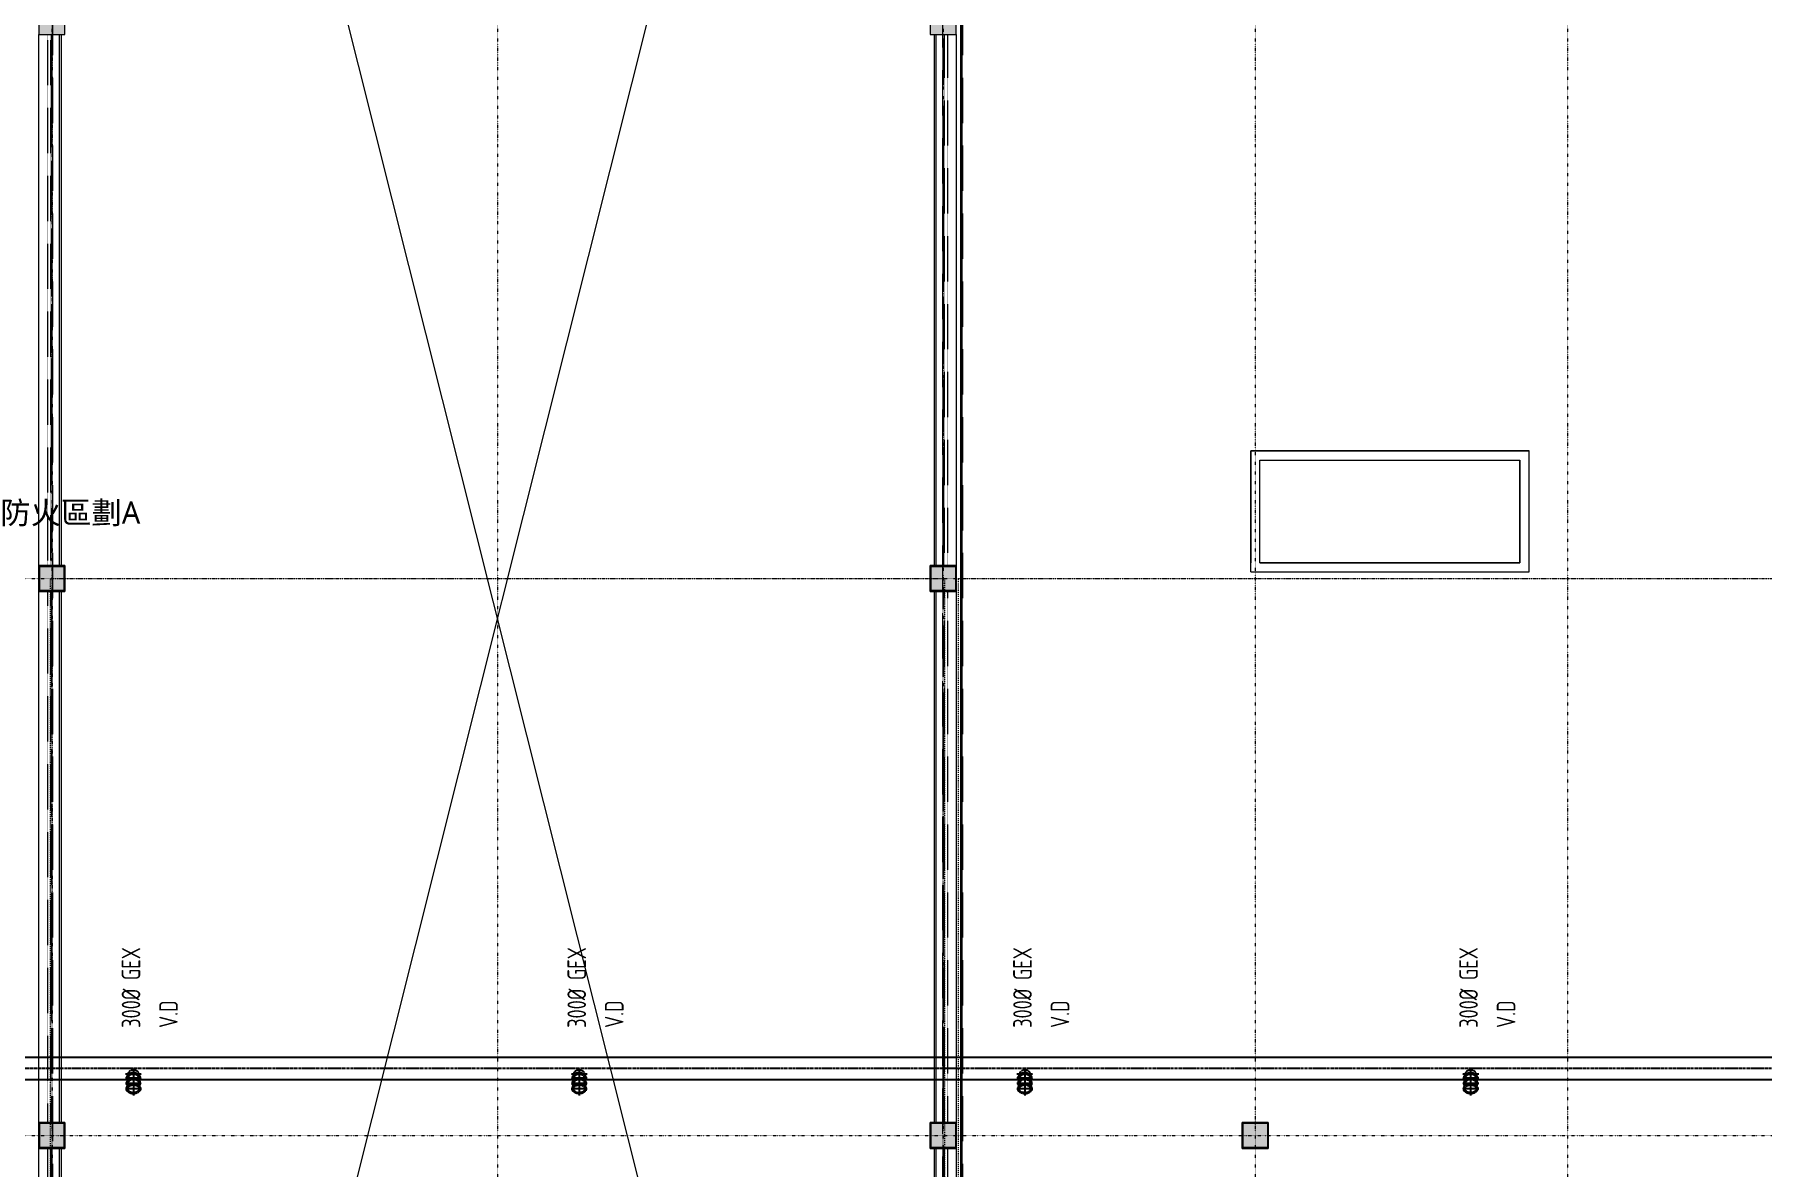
# Model space of a CAD drawing. Extents: x -32000 to 416743, y -254124 to 144214.
# Drawn here: x 126735 to 173252, y 29136 to 59650 of the extents above; entities that cross this region are included whole.
import ezdxf

# ---------------------------------------------------------------- set-up
doc = ezdxf.new("R2010")
doc.units = 0
doc.header["$LTSCALE"] = 10
for name, pattern in [('H12PL4$0$JJP_三點線', [0.9, 0.3, -0.15, 0, -0.15, 0, -0.15, 0, -0.15]), ('H12PL4$0$JJP_虛線(退縮線、投影線、地下室範圍、非屬本工程、圖面分區)', [0.45, 0.3, -0.15]), ('XFM6D40$0$XFM6D40$0$CENTER1', [10, 6.25, -1.25, 1.25, -1.25]), ('XFM6D40$0$XFM6D40$0$HIDDEN', [0.375, 0.25, -0.125]), ('XFM7P40ICA$0$H12PL4$0$JJP_三點線', [0.9, 0.3, -0.15, 0, -0.15, 0, -0.15, 0, -0.15]), ('XFM7P40ICA$0$H12PL4$0$JJP_虛線(退縮線、投影線、地下室範圍、非屬本工程、圖面分區)', [0.45, 0.3, -0.15]), ('XFM7P40ICA$0$H12PL4$0$TAI_虛線', [5.644, 2.822, -2.822])]:
    doc.linetypes.add(name, pattern=pattern)
for name, color, linetype in [('H12PL4$0$A-OBJE-2D', 252, 'Continuous'), ('H12PL4$0$A-TEXT-LAW', 250, 'Continuous'), ('H12PL4$0$A-WALL-EX', 252, 'Continuous'), ('H12PL4$0$A-WALL-IN', 252, 'Continuous'), ('H12PL4$0$S-COL', 252, 'Continuous'), ('H12PL4$0$S-GRID', 252, 'Continuous'), ('XFM6D40$0$XFM6D40$0$M-PIPE-TEXT', 250, 'Continuous'), ('XFM7P40ICA$0$H12PL4$0$A-ROOF', 252, 'Continuous'), ('XFM7P40ICA$0$H12PL4$0$A-WALL-EX', 252, 'Continuous'), ('XFM7P40ICA$0$H12PL4$0$Hattch', 252, 'Continuous'), ('XFM7P40ICA$0$H12PL4$0$L40_19_PT', 252, 'Continuous'), ('XFM7P40ICA$0$H12PL4$0$L40_19_SIAGE1', 252, 'Continuous'), ('XFM7P40ICA$0$H12PL4$0$L40_19_STEEL2', 252, 'Continuous'), ('XFM7P40ICA$0$H12PL4$0$S-COL', 252, 'Continuous'), ('XFM7P40ICA$0$H12PL4$0$S-GRID', 252, 'Continuous')]:
    doc.layers.add(name, color=color, linetype=linetype)
doc.layers.add('XFM6D40$0$XFM6D40$0$M-EXH-SUPPLY AIR', color=120, linetype='Continuous', lineweight=25)
doc.styles.add('H12PL4$0$Standard', font='isocp.shx', dxfattribs={"bigfont": 'chineset.shx'})
doc.styles.add('XFM6D40$0$XFM6D40$0$aa-txt', font='isocp.shx', dxfattribs={"bigfont": 'chineset.shx'})

# ---------------------------------------------------------------- blocks, each defined once
blk = doc.blocks.new('H12PL4')
at = {"layer": 'H12PL4$0$A-OBJE-2D', "lineweight": 0}
for p, q in [((127550, -2500), (150850, 90350)), ((150850, -2500), (127550, 90350))]:
    blk.add_line(p, q, dxfattribs=at)
at = {"layer": 'H12PL4$0$A-WALL-EX', "lineweight": 0, "flags": 128}
for points in [[(151700, -465), (151700, 90500)], [(126850, 45350), (126850, 59650)], [(151550, 59650), (151550, 45350)], [(126850, 30350), (126850, 44650)], [(151550, 44650), (151550, 30350)], [(126850, 15350), (126850, 29650)], [(151550, 29650), (151550, 15350)]]:
    blk.add_lwpolyline(points, dxfattribs=at)
at = {"layer": 'H12PL4$0$A-WALL-EX', "linetype": 'H12PL4$0$JJP_虛線(退縮線、投影線、地下室範圍、非屬本工程、圖面分區)', "lineweight": 0, "flags": 128}
for points in [[(127080, 59650), (127080, 45350)], [(127200, 57075), (127200, 59650)], [(151200, 59650), (151200, 57075)], [(151320, 45350), (151320, 59650)], [(127200, 54075), (127200, 56925)], [(151200, 56925), (151200, 54075)], [(127200, 51075), (127200, 53925)], [(151200, 53925), (151200, 51075)], [(127200, 48075), (127200, 50925)], [(151200, 50925), (151200, 48075)], [(127200, 45350), (127200, 47925)], [(151200, 47925), (151200, 45350)], [(127080, 44650), (127080, 30350)], [(127200, 42075), (127200, 44650)], [(151200, 44650), (151200, 42075)], [(151320, 30350), (151320, 44650)], [(127200, 39075), (127200, 41925)], [(151200, 41925), (151200, 39075)], [(127200, 36075), (127200, 38925)], [(151200, 38925), (151200, 36075)], [(127200, 33075), (127200, 35925)], [(151200, 35925), (151200, 33075)], [(127200, 30350), (127200, 32925)], [(151200, 32925), (151200, 30350)], [(127080, 29650), (127080, 15350)], [(127200, 27075), (127200, 29650)], [(151200, 29650), (151200, 27075)], [(151320, 15350), (151320, 29650)]]:
    blk.add_lwpolyline(points, dxfattribs=at)
at = {"layer": 'H12PL4$0$A-WALL-IN', "lineweight": 0, "flags": 128}
for points in [[(159475, 48435), (159475, 48185)], [(166725, 48435), (159475, 48435)], [(166975, 48435), (166725, 48435)], [(166975, 45425), (166975, 48435)], [(159475, 48185), (159475, 45425)], [(159725, 45425), (159725, 48185)], [(159725, 48185), (166725, 48185)], [(166725, 48185), (166725, 45425)], [(159475, 45175), (159475, 45425)], [(159475, 45175), (166975, 45175)], [(166725, 45425), (159725, 45425)], [(166975, 45175), (166975, 45425)]]:
    blk.add_lwpolyline(points, dxfattribs=at)
at = {"layer": 'H12PL4$0$S-COL', "lineweight": 0, "flags": 128}
for points in [[(126850, 59650), (127550, 59650), (127550, 60350), (126850, 60350)], [(150850, 59650), (151550, 59650), (151550, 60350), (150850, 60350)], [(126850, 44650), (127550, 44650), (127550, 45350), (126850, 45350)], [(150850, 44650), (151550, 44650), (151550, 45350), (150850, 45350)], [(126850, 29650), (127550, 29650), (127550, 30350), (126850, 30350)], [(150850, 29650), (151550, 29650), (151550, 30350), (150850, 30350)], [(159250, 29650), (159950, 29650), (159950, 30350), (159250, 30350)]]:
    blk.add_lwpolyline(points, close=True, dxfattribs=at)
at = {"layer": 'H12PL4$0$S-GRID', "linetype": 'H12PL4$0$JJP_三點線', "lineweight": 0}
for p, q in [((127200, 128250), (127200, -28000)), ((139200, 128250), (139200, -28000)), ((151200, 128250), (151200, -28000)), ((159600, 128250), (159600, -28000)), ((168000, 128250), (168000, -28000)), ((-29000, 45000), (289600, 45000)), ((-29000, 30000), (289600, 30000))]:
    blk.add_line(p, q, dxfattribs=at)
at = {"layer": 'H12PL4$0$A-TEXT-LAW', "linetype": 'Continuous', "lineweight": 0, "insert": (127697, 47071.8), "char_height": 600, "attachment_point": 2, "style": 'H12PL4$0$Standard'}
blk.add_mtext('\\A1;{\\fMicrosoft JhengHei|b0|i0|c136|p34;防火區劃A}', dxfattribs=at)
blk = doc.blocks.new('XFM6D40')
at = {"layer": 'XFM6D40$0$XFM6D40$0$M-EXH-SUPPLY AIR', "color": 252, "linetype": 'XFM6D40$0$XFM6D40$0$HIDDEN'}
for p, q in [((176100, 32100), (44058.1, 32100)), ((129612.8, 31650.4), (129180.8, 31650.4)), ((129246.8, 31650.4), (129246.8, 31632.8)), ((129396.8, 31805.1), (129396.8, 31073.6)), ((129546.8, 31650.4), (129546.8, 31632.8)), ((141612.8, 31650.4), (141180.8, 31650.4)), ((141246.8, 31650.4), (141246.8, 31632.8)), ((141396.8, 31805.1), (141396.8, 31073.6)), ((141546.8, 31650.4), (141546.8, 31632.8)), ((153612.8, 31650.4), (153180.8, 31650.4)), ((153246.8, 31650.4), (153246.8, 31632.8)), ((153396.8, 31805.1), (153396.8, 31073.6)), ((153546.8, 31650.4), (153546.8, 31632.8)), ((165612.8, 31650.4), (165180.8, 31650.4)), ((165246.8, 31650.4), (165246.8, 31632.8)), ((165396.8, 31805.1), (165396.8, 31073.6)), ((165546.8, 31650.4), (165546.8, 31632.8)), ((176100, 31500), (44058.1, 31500)), ((129612.8, 31537.4), (129180.8, 31537.4)), ((129612.8, 31396), (129180.8, 31396)), ((129612.8, 31254.6), (129180.8, 31254.6)), ((129246.8, 31537.4), (129246.8, 31491.4)), ((129246.8, 31403), (129246.8, 31350)), ((129546.8, 31537.4), (129546.8, 31491.4)), ((129546.8, 31396), (129546.8, 31350)), ((141612.8, 31537.4), (141180.8, 31537.4)), ((141612.8, 31396), (141180.8, 31396)), ((141612.8, 31254.6), (141180.8, 31254.6)), ((141246.8, 31537.4), (141246.8, 31491.4)), ((141246.8, 31403), (141246.8, 31350)), ((141546.8, 31537.4), (141546.8, 31491.4)), ((141546.8, 31396), (141546.8, 31350)), ((153612.8, 31537.4), (153180.8, 31537.4)), ((153612.8, 31396), (153180.8, 31396)), ((153612.8, 31254.6), (153180.8, 31254.6)), ((153246.8, 31537.4), (153246.8, 31491.4)), ((153246.8, 31403), (153246.8, 31350)), ((153546.8, 31537.4), (153546.8, 31491.4)), ((153546.8, 31396), (153546.8, 31350)), ((165612.8, 31537.4), (165180.8, 31537.4)), ((165612.8, 31396), (165180.8, 31396)), ((165612.8, 31254.6), (165180.8, 31254.6)), ((165246.8, 31537.4), (165246.8, 31491.4)), ((165246.8, 31403), (165246.8, 31350)), ((165546.8, 31537.4), (165546.8, 31491.4)), ((165546.8, 31396), (165546.8, 31350))]:
    blk.add_line(p, q, dxfattribs=at)
at = {"layer": 'XFM6D40$0$XFM6D40$0$M-EXH-SUPPLY AIR', "color": 252, "linetype": 'XFM6D40$0$XFM6D40$0$CENTER1'}
blk.add_line((176100, 31800), (44058.1, 31800), dxfattribs=at)
at = {"layer": 'XFM6D40$0$XFM6D40$0$M-EXH-SUPPLY AIR', "color": 252, "linetype": 'XFM6D40$0$XFM6D40$0$HIDDEN'}
for centre, major_axis, start_param, end_param in [((129396.8, 31537.4), (189, 0), -0.4962265, 3.6378192), ((129396.8, 31551.5), (189, 0), -0.0529348, 3.1945274), ((129396.8, 31544.4), (-189, 0), 3.1415927, 6.2831853), ((129396.8, 31650.4), (150, 0), 0, 3.1415927), ((129396.8, 31537.4), (-150, 0), 3.1415927, 6.2831853), ((141396.8, 31537.4), (189, 0), -0.4962265, 3.6378192), ((141396.8, 31551.5), (189, 0), -0.0529348, 3.1945274), ((141396.8, 31544.4), (-189, 0), 3.1415927, 6.2831853), ((141396.8, 31650.4), (150, 0), 0, 3.1415927), ((141396.8, 31537.4), (-150, 0), 3.1415927, 6.2831853), ((153396.8, 31537.4), (189, 0), -0.4962265, 3.6378192), ((153396.8, 31551.5), (189, 0), -0.0529348, 3.1945274), ((153396.8, 31544.4), (-189, 0), 3.1415927, 6.2831853), ((153396.8, 31650.4), (150, 0), 0, 3.1415927), ((153396.8, 31537.4), (-150, 0), 3.1415927, 6.2831853), ((165396.8, 31537.4), (189, 0), -0.4962265, 3.6378192), ((165396.8, 31551.5), (189, 0), -0.0529348, 3.1945274), ((165396.8, 31544.4), (-189, 0), 3.1415927, 6.2831853), ((165396.8, 31650.4), (150, 0), 0, 3.1415927), ((165396.8, 31537.4), (-150, 0), 3.1415927, 6.2831853), ((129396.8, 31396), (189, 0), -0.4962265, 3.6378192), ((129396.8, 31410.1), (189, 0), -0.0529348, 3.1945274), ((129396.8, 31268.7), (189, 0), -0.0529348, 3.1945274), ((129396.8, 31403), (-189, 0), 3.1415927, 6.2831853), ((129396.8, 31261.6), (-189, 0), 3.1415927, 6.2831853), ((129396.8, 31396), (-150, 0), 3.1415927, 6.2831853), ((141396.8, 31396), (189, 0), -0.4962265, 3.6378192), ((141396.8, 31410.1), (189, 0), -0.0529348, 3.1945274), ((141396.8, 31268.7), (189, 0), -0.0529348, 3.1945274), ((141396.8, 31403), (-189, 0), 3.1415927, 6.2831853), ((141396.8, 31261.6), (-189, 0), 3.1415927, 6.2831853), ((141396.8, 31396), (-150, 0), 3.1415927, 6.2831853), ((153396.8, 31396), (189, 0), -0.4962265, 3.6378192), ((153396.8, 31410.1), (189, 0), -0.0529348, 3.1945274), ((153396.8, 31268.7), (189, 0), -0.0529348, 3.1945274), ((153396.8, 31403), (-189, 0), 3.1415927, 6.2831853), ((153396.8, 31261.6), (-189, 0), 3.1415927, 6.2831853), ((153396.8, 31396), (-150, 0), 3.1415927, 6.2831853), ((165396.8, 31396), (189, 0), -0.4962265, 3.6378192), ((165396.8, 31410.1), (189, 0), -0.0529348, 3.1945274), ((165396.8, 31268.7), (189, 0), -0.0529348, 3.1945274), ((165396.8, 31403), (-189, 0), 3.1415927, 6.2831853), ((165396.8, 31261.6), (-189, 0), 3.1415927, 6.2831853), ((165396.8, 31396), (-150, 0), 3.1415927, 6.2831853)]:
    blk.add_ellipse(centre, major_axis=major_axis, ratio=0.7071068, start_param=start_param, end_param=end_param, dxfattribs=at)
for centre, major_axis in [((129396.8, 31254.6), (-189, 0)), ((129396.8, 31254.6), (-150, 0)), ((141396.8, 31254.6), (-189, 0)), ((141396.8, 31254.6), (-150, 0)), ((153396.8, 31254.6), (-189, 0)), ((153396.8, 31254.6), (-150, 0)), ((165396.8, 31254.6), (-189, 0)), ((165396.8, 31254.6), (-150, 0))]:
    blk.add_ellipse(centre, major_axis=major_axis, ratio=0.7071068, dxfattribs=at)
at = {"layer": 'XFM6D40$0$XFM6D40$0$M-PIPE-TEXT', "color": 252, "style": 'XFM6D40$0$XFM6D40$0$aa-txt', "width": 0.8}
for s, p in [('300%%C GEX', (129582.1, 32896)), ('300%%C GEX', (141582.1, 32896)), ('300%%C GEX', (153582.1, 32896)), ('300%%C GEX', (165590.5, 32896)), ('V.D', (130591.2, 32896)), ('V.D', (142591.2, 32896)), ('V.D', (154591.2, 32896)), ('V.D', (166599.6, 32896))]:
    blk.add_text(s, height=500, rotation=90, dxfattribs=at).set_placement(p)
blk = doc.blocks.new('XFM7P40ICA$0$H12PL4')
at = {"layer": 'XFM7P40ICA$0$H12PL4$0$Hattch', "linetype": 'Continuous', "lineweight": 0}
for points in [[(126850, 59650), (127550, 59650), (127550, 60350), (126850, 60350)], [(150850, 59650), (151550, 59650), (151550, 60350), (150850, 60350)], [(126850, 44650), (127550, 44650), (127550, 45350), (126850, 45350)], [(150850, 44650), (151550, 44650), (151550, 45350), (150850, 45350)], [(126850, 29650), (127550, 29650), (127550, 30350), (126850, 30350)], [(150850, 29650), (151550, 29650), (151550, 30350), (150850, 30350)], [(159250, 29650), (159950, 29650), (159950, 30350), (159250, 30350)]]:
    blk.add_hatch(color=256, dxfattribs=at).paths.add_polyline_path(points)
at = {"layer": 'XFM7P40ICA$0$H12PL4$0$A-ROOF', "linetype": 'XFM7P40ICA$0$H12PL4$0$TAI_虛線', "lineweight": 0, "flags": 128}
for points in [[(127165, 45000), (151235, 45000)], [(127165, -2800), (127165, 45000)], [(151235, 45000), (151235, -2800)], [(151609, 45000), (243635, 45000)], [(151609, -650), (151609, 45000)]]:
    blk.add_lwpolyline(points, dxfattribs=at)
at = {"layer": 'XFM7P40ICA$0$H12PL4$0$A-WALL-EX', "linetype": 'XFM7P40ICA$0$H12PL4$0$JJP_虛線(退縮線、投影線、地下室範圍、非屬本工程、圖面分區)', "lineweight": 0, "flags": 128}
for points in [[(127225, -3850), (127225, 91665)], [(151175, 91665), (151175, -3850)], [(151725, -3850), (151725, 91665)], [(127165, 59650), (127165, 45350)], [(127200, 45350), (127200, 59650)], [(151200, 59650), (151200, 45350)], [(151235, 45350), (151235, 59650)], [(127165, 44650), (127165, 30350)], [(127200, 30350), (127200, 44650)], [(151200, 44650), (151200, 30350)], [(151235, 30350), (151235, 44650)], [(127165, 29650), (127165, 15350)], [(127200, 15350), (127200, 29650)], [(151200, 29650), (151200, 15350)], [(151235, 15350), (151235, 29650)]]:
    blk.add_lwpolyline(points, dxfattribs=at)
at = {"layer": 'XFM7P40ICA$0$H12PL4$0$A-WALL-EX', "lineweight": 0, "flags": 128}
for points in [[(151665, 90465), (151665, -465)], [(151700, -465), (151700, 90465)]]:
    blk.add_lwpolyline(points, dxfattribs=at)
at = {"layer": 'XFM7P40ICA$0$H12PL4$0$L40_19_PT', "lineweight": 0}
for p, q in [((127400, 59650), (127400, 45350)), ((127450, 59650), (127450, 45350)), ((150950, 59650), (150950, 45350)), ((151000, 59650), (151000, 45350)), ((127400, 44650), (127400, 30350)), ((127450, 44650), (127450, 30350)), ((150950, 44650), (150950, 30350)), ((151000, 44650), (151000, 30350)), ((127400, 29650), (127400, 15350)), ((127450, 29650), (127450, 15350)), ((150950, 29650), (150950, 15350)), ((151000, 29650), (151000, 15350))]:
    blk.add_line(p, q, dxfattribs=at)
at = {"layer": 'XFM7P40ICA$0$H12PL4$0$L40_19_SIAGE1', "lineweight": 0}
for p, q in [((159475, 45175), (159475, 48435)), ((159475, 48435), (166975, 48435)), ((166975, 45175), (166975, 48435)), ((159725, 45425), (159725, 48185)), ((159725, 48185), (166725, 48185)), ((166725, 45425), (166725, 48185)), ((159475, 45175), (166975, 45175)), ((159725, 45425), (166725, 45425))]:
    blk.add_line(p, q, dxfattribs=at)
at = {"layer": 'XFM7P40ICA$0$H12PL4$0$L40_19_STEEL2', "lineweight": 0, "flags": 128}
for points in [[(126850, 44650), (126850, 45350), (127550, 45350), (127550, 44650)], [(126875, 44675), (126875, 45325), (127525, 45325), (127525, 44675)], [(150850, 44650), (150850, 45350), (151550, 45350), (151550, 44650)], [(150875, 44675), (150875, 45325), (151525, 45325), (151525, 44675)], [(126850, 29650), (126850, 30350), (127550, 30350), (127550, 29650)], [(126875, 29675), (126875, 30325), (127525, 30325), (127525, 29675)], [(150850, 29650), (150850, 30350), (151550, 30350), (151550, 29650)], [(150875, 29675), (150875, 30325), (151525, 30325), (151525, 29675)], [(159250, 29650), (159250, 30350), (159950, 30350), (159950, 29650)], [(159275, 29675), (159275, 30325), (159925, 30325), (159925, 29675)]]:
    blk.add_lwpolyline(points, close=True, dxfattribs=at)
at = {"layer": 'XFM7P40ICA$0$H12PL4$0$S-COL', "lineweight": 0, "flags": 128}
for points in [[(126850, 59650), (127550, 59650), (127550, 60350), (126850, 60350)], [(150850, 59650), (151550, 59650), (151550, 60350), (150850, 60350)], [(126850, 44650), (127550, 44650), (127550, 45350), (126850, 45350)], [(150850, 44650), (151550, 44650), (151550, 45350), (150850, 45350)], [(126850, 29650), (127550, 29650), (127550, 30350), (126850, 30350)], [(150850, 29650), (151550, 29650), (151550, 30350), (150850, 30350)], [(159250, 29650), (159950, 29650), (159950, 30350), (159250, 30350)]]:
    blk.add_lwpolyline(points, close=True, dxfattribs=at)
at = {"layer": 'XFM7P40ICA$0$H12PL4$0$S-GRID', "linetype": 'XFM7P40ICA$0$H12PL4$0$JJP_三點線', "lineweight": 0}
for p, q in [((127200, 128250), (127200, -28000)), ((139200, 128250), (139200, -28000)), ((151200, 128250), (151200, -28000)), ((159600, 128250), (159600, -28000)), ((168000, 128250), (168000, -28000)), ((-29000, 45000), (289600, 45000)), ((-29000, 30000), (289600, 30000))]:
    blk.add_line(p, q, dxfattribs=at)
blk = doc.blocks.new('XFM7P40ICA')
blk.add_blockref('XFM7P40ICA$0$H12PL4', (0, 0))

msp = doc.modelspace()

# ---------------------------------------------------------------- block references
for name in ['H12PL4', 'XFM7P40ICA', 'XFM6D40']:
    msp.add_blockref(name, (0, 0))

doc.saveas('drawing.dxf')
